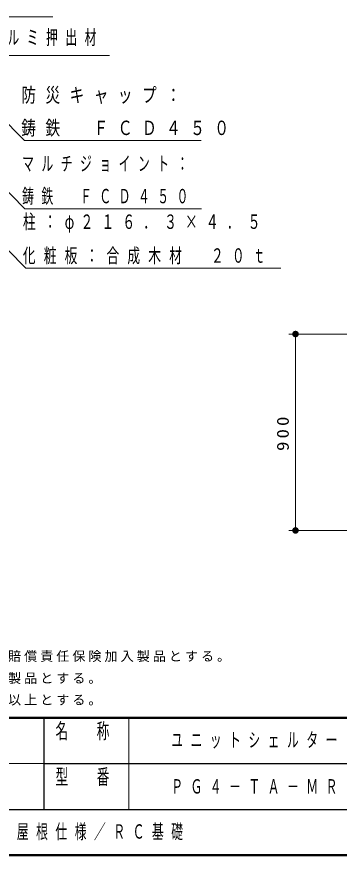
# Model space of a CAD drawing. Units: millimetres on the paper, scale 1:50. Extents: x -365 to 10, y -38 to 257.
# Drawn here: x -186.7 to -137.3, y 0 to 128.1 of the extents above; entities that cross this region are included whole.
import ezdxf

# ---------------------------------------------------------------- set-up
doc = ezdxf.new("R2010")
doc.units = ezdxf.units.MM
doc.layers.add('LY_1', color=7, linetype='Continuous', lineweight=25)
doc.layers.add('LY_2', color=7, linetype='Continuous', lineweight=13)
doc.styles.add('ＭＳ ゴシック', font='')
doc.styles.get('ＭＳ ゴシック').set_extended_font_data('MS Gothic')

# ---------------------------------------------------------------- blocks, each defined once
blk = doc.blocks.new('filled_dot')
at = {"color": 0, "linetype": 'Continuous', "lineweight": -2, "const_width": 1.25}
blk.add_lwpolyline([(-0.625, 0, 1), (0.625, 0, 1)], format="xyb", close=True, dxfattribs=at)

msp = doc.modelspace()

# ---------------------------------------------------------------- linework, layer by layer
at = {"layer": 'LY_1', "lineweight": 13}
for p, q in [((-115.026, 79.618), (-145.026, 79.618)), ((-144.026, 49.618), (-144.026, 79.618)), ((-115.026, 49.618), (-145.026, 49.618))]:
    msp.add_line(p, q, dxfattribs=at)
for points in [[(-210.17, 117.301), (-199.441, 128.086), (-181.157, 128.086)], [(-207.29, 114.171), (-199.475, 122.164), (-172.475, 122.164)], [(-193.222, 116.962), (-185.452, 109.192), (-158.452, 109.192)], [(-193.627, 107.121), (-185.412, 98.768), (-158.412, 98.768)], [(-193.51, 98.032), (-185.295, 89.68), (-146.295, 89.68)]]:
    msp.add_lwpolyline(points, dxfattribs=at)
at = {"layer": 'LY_2', "lineweight": 50}
for p, q in [((-365, 21), (0, 21)), ((-365, 0), (0, 0))]:
    msp.add_line(p, q, dxfattribs=at)
at = {"layer": 'LY_2', "lineweight": 25}
for p, q in [((-182.5, 21), (-182.5, 7)), ((-182.5, 14), (-70, 14)), ((-237.5, 7), (0, 7))]:
    msp.add_line(p, q, dxfattribs=at)
at = {"layer": 'LY_2'}
for p, q in [((-169.5, 21), (-169.5, 7)), ((-237.5, 14), (-182.5, 14))]:
    msp.add_line(p, q, dxfattribs=at)

# ---------------------------------------------------------------- block references
at = {"layer": 'LY_1', "lineweight": 13, "xscale": 0.4, "yscale": 0.4}
for p, rotation in [((-144.026, 79.618), 270), ((-144.026, 49.618), 90)]:
    msp.add_blockref('filled_dot', p, dxfattribs=dict(at, rotation=rotation))

# ---------------------------------------------------------------- texts
at = {"layer": 'LY_1', "style": 'ＭＳ ゴシック'}
for s, insert, char_height, attachment_point in [('\\T1.64;\\W0.6;屋根：アルミ押出材', (-199.891, 124.814), 2.199, 4), ('\\T1.64;\\W0.75;防災キャップ：', (-185.962, 115.992), 2.199, 4), ('\\T1.64;\\W0.75;鋳鉄\u3000ＦＣＤ４５０', (-185.962, 110.992), 2.199, 4), ('\\T1.64;\\W0.6;マルチジョイント：', (-185.829, 105.568), 2.199, 4), ('\\T1.64;\\W0.6;鋳鉄\u3000ＦＣＤ４５０', (-185.829, 100.568), 2.199, 4), ('\\T1.64;\\W0.65;柱：φ２１６．３×４．５', (-185.728, 96.48), 2.199, 4), ('\\T1.64;\\W0.65;化粧板：合成木材\u3000２０ｔ\u3000', (-185.728, 91.48), 2.199, 4), ('\\T1.23;本製品は、（一社）日本公園施設業協会賠償責任保険加入製品とする。', (-232.266, 29.487), 1.466, 7), ('\\T1.23;本製品は、ＩＳＯ９００１認証取得企業製品とする。', (-232.266, 26.154), 1.466, 7), ('\\T1.23;本製品は、（株）中村製作所製品同等品以上とする。', (-232.266, 22.821), 1.466, 7), ('\\T1.64;\\W0.6;ユニットシェルター', (-149.75, 17.5), 2.199, 5), ('\\T1.64;\\W0.6;ＰＧ４－ＴＡ－ＭＲ', (-149.75, 10.5), 2.199, 5), ('\\T1.64;\\W0.6;アルミ屋根仕様／ＲＣ基礎', (-195.5, 3.5), 2.199, 4)]:
    msp.add_mtext(s, dxfattribs=dict(at, insert=insert, char_height=char_height, attachment_point=attachment_point))
at = {"layer": 'LY_1', "insert": (-145.026, 64.618), "char_height": 1.833, "attachment_point": 8, "rotation": 90, "style": 'ＭＳ ゴシック'}
msp.add_mtext('\\T1.33;\\W1.15;900', dxfattribs=at)
at = {"layer": 'LY_2', "color": 4, "char_height": 2.346, "attachment_point": 2, "style": 'ＭＳ ゴシック'}
for s, insert in [('\\T1.64;\\W0.6;名\u3000称', (-176, 20.167)), ('\\T1.64;\\W0.6;型\u3000番', (-176, 13.167))]:
    msp.add_mtext(s, dxfattribs=dict(at, insert=insert))

doc.saveas('drawing.dxf')
